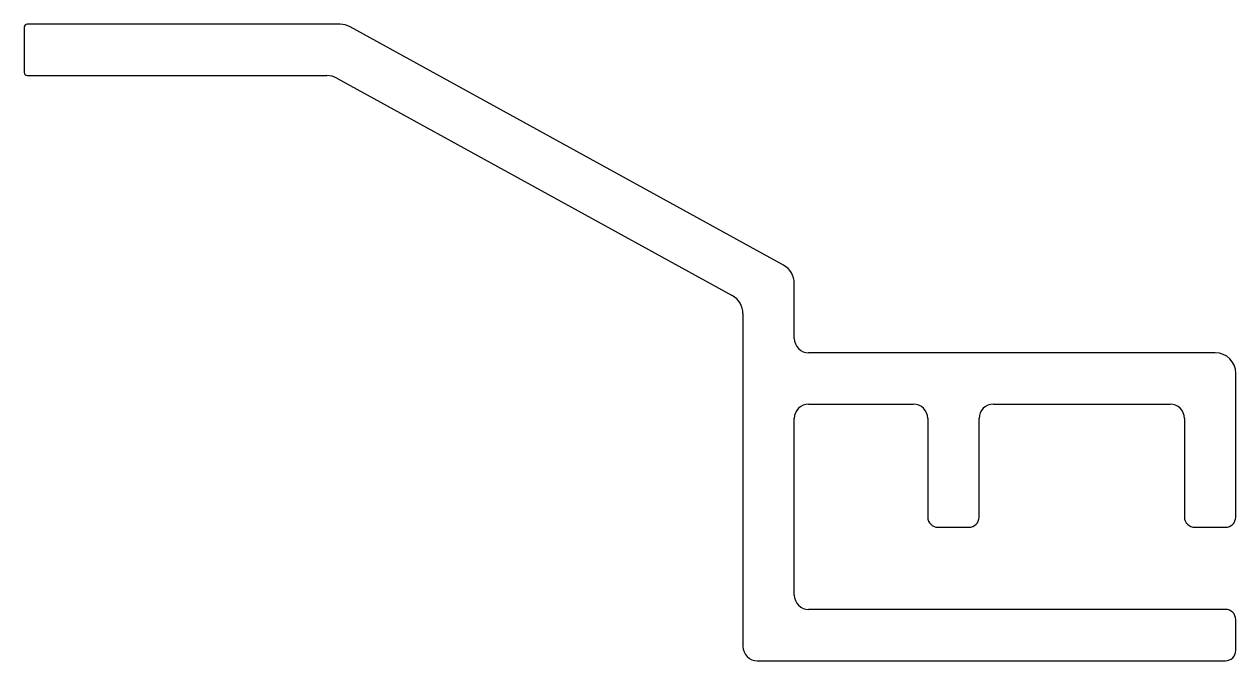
# Model space of a CAD drawing. Extents: x 463.9 to 522.9, y 529.2 to 560.2.
import ezdxf

# ---------------------------------------------------------------- set-up
doc = ezdxf.new("R2010")
doc.units = 0
doc.layers.get('0').update_dxf_attribs({"linetype": 'CONTINUOUS'})

msp = doc.modelspace()

# ---------------------------------------------------------------- linework, layer by layer
for p, q in [((463.935, 560.073), (463.935, 557.873)), ((479.32, 560.223), (464.085, 560.223)), ((500.916, 548.486), (479.802, 560.099)), ((464.085, 557.723), (478.678, 557.723)), ((479.16, 557.599), (498.416, 547.008)), ((501.435, 544.923), (501.435, 547.61)), ((498.935, 546.132), (498.935, 529.923)), ((521.934, 544.223), (502.135, 544.223)), ((522.935, 536.223), (522.935, 543.223)), ((502.135, 541.723), (507.235, 541.723)), ((511.135, 541.723), (519.734, 541.723)), ((501.435, 532.423), (501.435, 541.023)), ((507.935, 541.023), (507.935, 536.223)), ((510.435, 536.223), (510.435, 541.023)), ((520.435, 541.023), (520.435, 536.223)), ((508.435, 535.723), (509.935, 535.723)), ((520.935, 535.723), (522.434, 535.723)), ((522.435, 531.723), (502.135, 531.723)), ((522.935, 529.723), (522.935, 531.223)), ((499.635, 529.223), (522.435, 529.223))]:
    msp.add_line(p, q)
for centre, radius, start, end in [((464.085, 560.073), 0.15, 90, 180), ((479.32, 559.223), 1, 61.18921, 90), ((464.085, 557.873), 0.15, 180, 270), ((478.678, 556.723), 1, 61.18921, 90), ((500.435, 547.61), 1, 360, 61.18921), ((497.935, 546.132), 1, 360, 61.18921), ((502.135, 544.923), 0.7, 179.99771, 270), ((521.934, 543.223), 1, 0.00275, 90), ((502.135, 541.023), 0.7, 90, 180.00221), ((507.235, 541.023), 0.7, 0.00401, 90.00098), ((511.135, 541.023), 0.7, 90.00147, 179.99599), ((519.734, 541.023), 0.7, 359.99779, 90), ((508.435, 536.223), 0.5, 180, 269.99999), ((509.935, 536.223), 0.5, 270, 360), ((520.935, 536.223), 0.5, 179.99576, 270), ((522.434, 536.223), 0.5, 270, 0.00424), ((502.135, 532.423), 0.7, 179.99771, 270), ((522.435, 531.223), 0.5, 360, 90), ((499.635, 529.923), 0.7, 179.99771, 270), ((522.435, 529.723), 0.5, 270, 360)]:
    msp.add_arc(centre, radius, start, end)

doc.saveas('drawing.dxf')
